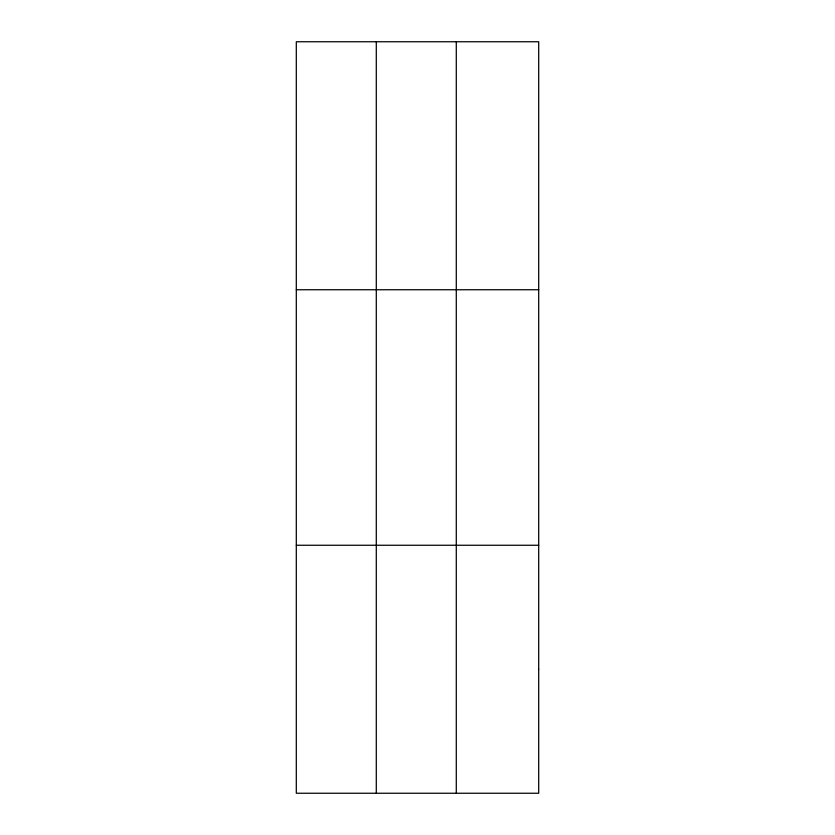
<?xml version="1.0" encoding="UTF-8"?>
<svg xmlns="http://www.w3.org/2000/svg" width="835" height="835" viewBox="0 0 835 835"><rect width="100%" height="100%" fill="white"/><g stroke="black" fill="none" stroke-linecap="round" stroke-linejoin="round"><path stroke-width="1.25" d="M376.293 41.75L376.293 793.25M456.286 41.75L456.286 793.25M296.3 289.745L538.7 289.745M296.3 545.255L538.7 545.255M538.7 669.253L538.7 793.25L296.3 793.25L296.3 41.75L538.7 41.75L538.7 669.253"/></g></svg>
